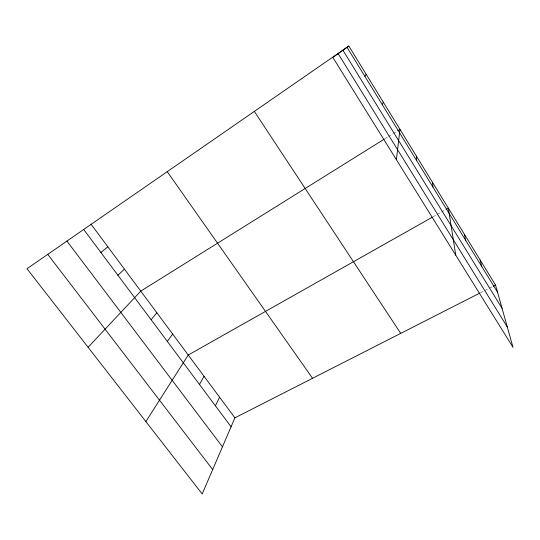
<?xml version="1.0" encoding="UTF-8"?>
<svg xmlns="http://www.w3.org/2000/svg" width="540" height="540" viewBox="0 0 540 540"><rect width="100%" height="100%" fill="white"/><g stroke="black" fill="none" stroke-linecap="round" stroke-linejoin="round"><path stroke-width="0.41" stroke-dasharray="2.7 2.03" d="M385 138.659L387.848 136.883M388.564 136.438L392.837 133.772M393.545 133.326L397.109 131.105M433.053 216.79L436.698 214.731M437.42 214.319L445.433 209.804M480.681 292.646L488.862 288.482M489.605 288.097L492.581 286.585"/><path stroke-width="0.81" d="M396.414 159.719L399.958 129.323L397.818 130.66M382.381 104.821L383.231 102.074M479.939 293.024L234.92 417.839L202.19 493.979L27 268.711L348.827 46.022L495.551 285.066L513 347.328L332.87 57.463L348.827 46.022M215.406 405.783L219.605 397.224M199.476 384.46L204.046 376.286M145.881 421.571L188.244 355.016L432.331 217.202M364.878 76.343L366.188 74.311M167.333 341.422L172.665 334.044M151.119 319.714L156.843 312.755M88.108 347.288L140.771 291.121L384.291 139.104M117.902 275.245L124.443 269.15M100.886 252.464L107.858 246.827M446.162 209.392L448.342 208.157L455.78 255.251M493.324 286.207L495.551 285.066M47.696 254.3L212.679 469.584M66.832 240.975L222.453 446.837M83.592 229.311L231.079 426.769M91.01 224.147L234.92 417.839M167.15 171.538L312.538 378.297M254.3 111.328L400.714 333.382M338.148 53.676L507.296 326.97M342.927 50.247L502.079 308.347M347.031 47.311L497.543 292.181M480.101 259.895L481.727 266.443M464.366 234.266L465.608 240.226M432.506 182.351L432.952 187.09M416.381 156.08L416.408 160.178"/></g></svg>
